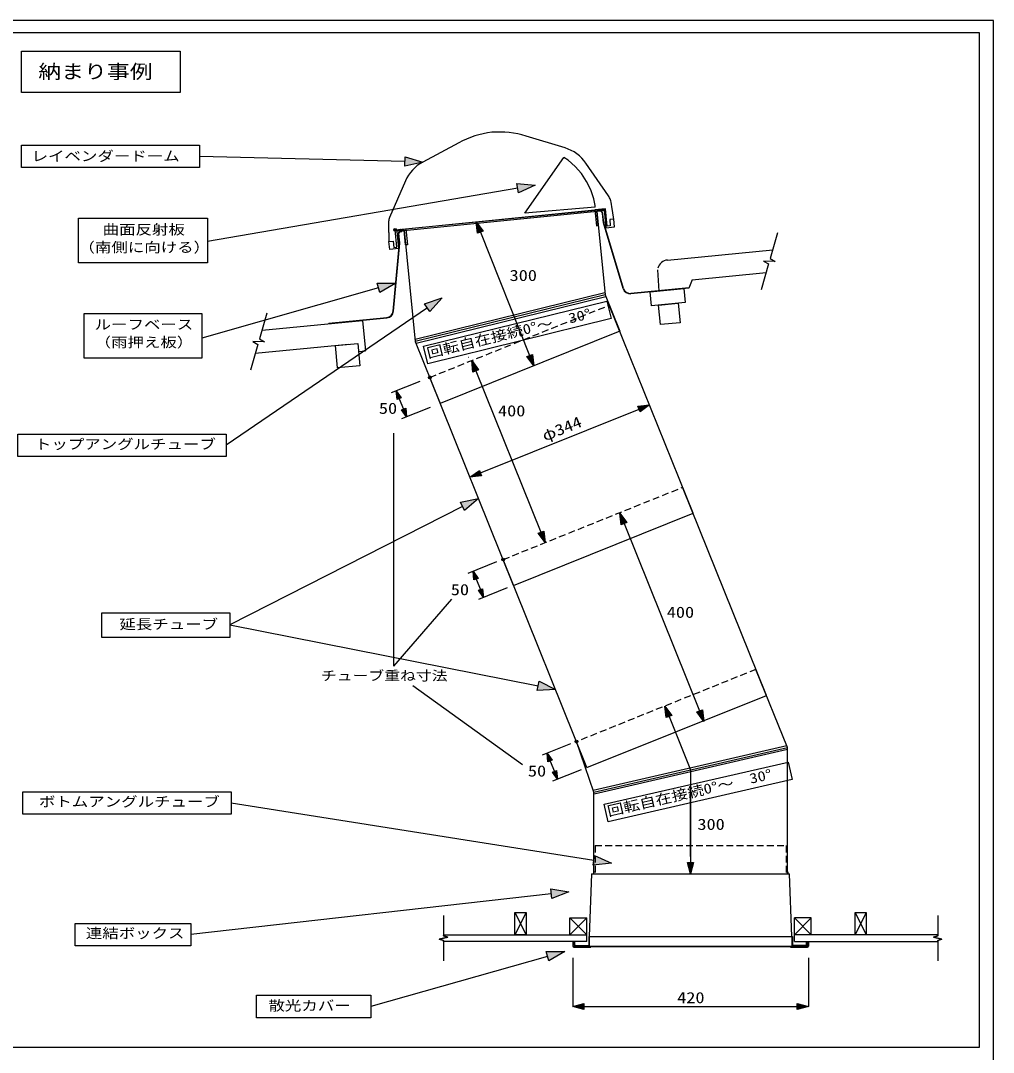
# Model space of a CAD drawing. Units: millimetres at full size, sheet at 1:10; details may follow other scales. Extents: x -2000 to 2000, y -1400 to 1400.
# Drawn here: x 267 to 2000, y -439 to 1400 of the extents above; entities that cross this region are included whole.
import ezdxf
from ezdxf.enums import TextEntityAlignment as Align

# ---------------------------------------------------------------- set-up
doc = ezdxf.new("R2010")
doc.units = ezdxf.units.MM
doc.header["$LTSCALE"] = 10
doc.header["$PDMODE"] = 32
doc.header["$PDSIZE"] = 5
doc.linetypes.add('DASHED1', pattern=[1.8, 1.2, -0.6])
for name, color, linetype in [('0-3_ドーム', 7, 'Continuous'), ('8-0', 7, 'Continuous'), ('F-F', 7, 'Continuous')]:
    doc.layers.add(name, color=color, linetype=linetype)
doc.styles.add('ＭＳ ゴシック', font='')
doc.styles.get('ＭＳ ゴシック').set_extended_font_data('MS Gothic')

msp = doc.modelspace()

# ---------------------------------------------------------------- linework, layer by layer
at = {"layer": '0-3_ドーム'}
for p, q in [((1974.61, 1379.1), (1974.61, -430.9)), ((951.42, 1148.67), (585.61, 1158.03)), ((1165.11, 1056.61), (1234.74, 1156.24)), ((1242.37, 1151.04), (1234.74, 1156.24)), ((1254.88, 1139.91), (1242.37, 1151.04)), ((1265.87, 1127.27), (1254.88, 1139.91)), ((1275.14, 1113.33), (1265.87, 1127.27)), ((1282.55, 1098.32), (1275.14, 1113.33)), ((1152.32, 1101.05), (599.61, 1006)), ((1287.99, 1082.49), (1282.55, 1098.32)), ((1290.64, 1067.42), (1165.11, 1056.61)), ((1289.19, 1076.49), (1287.99, 1082.49)), ((1290.22, 1070.45), (1289.19, 1076.49)), ((1290.64, 1067.42), (1290.22, 1070.45)), ((934, 1027.13), (1308.84, 1064.17)), ((943.42, 1025.51), (1299.93, 1060.74)), ((953.08, 1029.04), (1289.73, 1062.7)), ((1085.94, 1023), (1173.55, 803.03)), ((1419.46, 973.2), (1606.75, 991.32)), ((1401.24, 955.64), (1403.63, 917.96)), ((1463.46, 937.97), (1594.89, 950.68)), ((904.53, 923.37), (589.61, 834.03)), ((1457.18, 923.86), (1457.25, 923.15)), ((1463.46, 937.97), (1457.25, 923.15)), ((991.39, 888.12), (632.61, 643.03)), ((1464.93, 521.63), (1315.6, 892.71)), ((696.84, 848.37), (875.87, 865.69)), ((875.87, 865.69), (881.13, 811.35)), ((816, 860.49), (816.07, 859.78)), ((684.77, 807.02), (850.84, 823.08)), ((869.04, 810.18), (881.13, 811.35)), ((1077.99, 775.53), (1193.72, 487.94)), ((977.7, 756.73), (926.68, 736.2)), ((1145.03, 392.89), (995.7, 763.97)), ((941.32, 725.91), (948.78, 707.37)), ((996.37, 710.34), (945.35, 689.81)), ((1085.84, 593.55), (1368.63, 707.35)), ((930.94, 664.42), (930.94, 249.42)), ((1595.6, 196.93), (1446.27, 568.01)), ((1054.29, 533.65), (639.61, 323.03)), ((1145.03, 392.89), (1464.93, 521.63)), ((1342.08, 503.27), (1476.47, 169.3)), ((1114.71, 435.12), (1063.69, 414.59)), ((1275.7, 68.2), (1126.37, 439.28)), ((1078.33, 404.3), (1085.79, 385.76)), ((1133.38, 388.74), (1082.36, 368.21)), ((1034.36, 368.76), (930.94, 249.42)), ((1188.55, 213.53), (639.61, 322.47)), ((1161.09, 73.51), (965.59, 214.27)), ((1275.7, 68.2), (1595.6, 196.93)), ((1422.18, 159.48), (1460.51, 64.22)), ((1246.71, 110.79), (1195.69, 90.26)), ((1210.33, 79.97), (1217.76, 61.49)), ((1265.38, 64.41), (1214.36, 43.87)), ((1460.51, 64.22), (1460.51, -100.8)), ((1460.51, -90.15), (1460.51, 25.92)), ((1288.11, -97.03), (641.61, 5.03)), ((1212.06, -156.79), (569.61, -229.35)), ((1167.51, -189.8), (1147.51, -229.8)), ((1147.51, -189.8), (1167.51, -229.8)), ((1167.51, -189.8), (1147.51, -229.8)), ((1147.51, -189.8), (1167.51, -229.8)), ((1245.51, -199.8), (1275.51, -229.8)), ((1645.51, -229.8), (1645.51, -199.8)), ((1675.51, -199.8), (1645.51, -199.8)), ((1645.51, -199.8), (1675.51, -229.8)), ((1753.51, -189.8), (1773.51, -229.8)), ((1773.51, -189.8), (1753.51, -229.8)), ((1753.51, -189.8), (1773.51, -229.8)), ((1773.51, -189.8), (1753.51, -229.8)), ((363.85, -209.35), (569.61, -209.35)), ((363.85, -249.35), (363.85, -209.35)), ((569.61, -209.35), (569.61, -249.35)), ((1020.09, -229.8), (1271, -229.8)), ((1021, -229.8), (1275.51, -229.8)), ((1275.51, -241.8), (1275.51, -229.8)), ((1900.94, -229.8), (1645.51, -229.8)), ((1645.51, -241.8), (1645.51, -229.8)), ((569.61, -249.35), (363.85, -249.35)), ((1275.51, -241.8), (1020.09, -241.8)), ((1645.51, -241.8), (1900.94, -241.8)), ((1205.7, -268.31), (890.78, -357.65)), ((1250.51, -271), (1250.51, -357.74)), ((1670.51, -271), (1670.51, -357.74)), ((687.2, -337.65), (890.78, -337.65)), ((687.2, -377.65), (687.2, -337.65)), ((890.78, -337.65), (890.78, -377.65)), ((1270.51, -357.74), (1650.51, -357.74)), ((890.78, -377.65), (687.2, -377.65)), ((1974.61, -430.9), (224.61, -430.9))]:
    msp.add_line(p, q, dxfattribs=at)
at = {"layer": '0-3_ドーム', "linetype": 'DASHED1'}
for p, q in [((995.7, 763.97), (1315.6, 892.71)), ((1126.37, 439.28), (1446.27, 568.01)), ((1576.93, 243.32), (1257.06, 114.59)), ((1290.51, -70.8), (1290.51, -120.8))]:
    msp.add_line(p, q, dxfattribs=at)
at = {"layer": '0-3_ドーム'}
for points in [[(268.11, 1345.71), (551.11, 1345.71), (551.11, 1271.71), (268.11, 1271.71)], [(268.05, 1178.03), (585.61, 1178.03), (585.61, 1138.03), (268.05, 1138.03)], [(983.17, 1147.86), (951.14, 1140.46), (951.73, 1157.47)], [(1183.61, 1106.43), (1153.58, 1093.06), (1150.92, 1109.86)], [(1306.56, 1061.83), (1309.68, 1030.69), (1325.15, 1032.24), (1323.76, 1046.17), (1316.28, 1045.42), (1317.42, 1034.02), (1311.91, 1033.46), (1308.8, 1064.61), (1289.73, 1062.7), (1292.57, 1034.22), (1295.81, 1034.54), (1293.21, 1060.5)], [(369.61, 1048.03), (599.61, 1048.03), (599.61, 968.03), (369.61, 968.03)], [(1078.54, 1041.58), (1090.71, 1024.83), (1080.7, 1020.99)], [(936.74, 1024.85), (939.86, 993.71), (924.38, 992.16), (922.99, 1006.09), (930.47, 1006.84), (931.61, 995.43), (937.12, 995.99), (934, 1027.13), (953.08, 1029.04), (955.92, 1000.55), (952.69, 1000.23), (950.09, 1026.19)], [(422.42, 998.64), (422.42, 998.64), (422.42, 998.64), (422.42, 998.64), (422.42, 998.64), (422.42, 998.64), (422.42, 998.64), (422.42, 998.64)], [(416.18, 977.84), (416.18, 977.84), (416.18, 977.84), (416.18, 977.84), (416.18, 977.84), (416.18, 977.84), (416.18, 977.84), (416.18, 977.84)], [(935.08, 932.03), (906.62, 915.6), (902.21, 932.03)], [(1388.62, 916.51), (1448.34, 922.29), (1450.75, 897.4), (1391.03, 891.62)], [(1017.61, 906.03), (996.04, 881.22), (986.53, 895.33)], [(984.44, 819.4), (1311.33, 899.79), (1318.97, 868.71), (992.08, 788.33)], [(1403.47, 892.83), (1438.31, 896.2), (1441.68, 861.36), (1406.84, 857.99)], [(379.61, 878.03), (589.61, 878.03), (589.61, 798.03), (379.61, 798.03)], [(827.51, 820.82), (867.32, 824.68), (871.17, 784.86), (831.36, 781.01)], [(1070.52, 794.08), (1082.69, 777.33), (1072.68, 773.49)], [(1180.95, 784.45), (1168.78, 801.2), (1178.78, 805.04)], [(935.71, 739.83), (944.85, 727.26), (937.34, 724.38)], [(954.38, 693.45), (945.25, 706.02), (952.76, 708.9)], [(1387.19, 714.82), (1370.44, 702.65), (1366.6, 712.66)], [(261.72, 663.03), (632.61, 663.03), (632.61, 623.03), (261.72, 623.03)], [(1067.29, 586.09), (1084.04, 598.26), (1087.88, 588.25)], [(1082.6, 548.03), (1057.8, 526.47), (1050.34, 541.76)], [(1334.61, 521.82), (1346.78, 505.07), (1336.77, 501.23)], [(1201.18, 469.39), (1189.01, 486.14), (1199.02, 489.98)], [(1072.72, 418.23), (1081.86, 405.66), (1074.35, 402.77)], [(1091.39, 371.84), (1082.26, 384.41), (1089.77, 387.29)], [(411.38, 344.03), (639.61, 344.03), (639.61, 300.03), (411.38, 300.03)], [(1219.7, 207.35), (1186.87, 205.63), (1190.41, 222.28)], [(1414.71, 178.04), (1426.88, 161.29), (1416.88, 157.45)], [(1483.94, 150.74), (1471.77, 167.49), (1481.78, 171.34)], [(1204.72, 93.89), (1213.86, 81.32), (1206.35, 78.44)], [(1306.23, 2.84), (1634.31, 78.2), (1641.48, 47.01), (1313.39, -28.34)], [(1223.39, 47.51), (1214.26, 60.08), (1221.77, 62.96)], [(270.72, 25.03), (641.61, 25.03), (641.61, -14.97), (270.72, -14.97)], [(1319.39, -101.97), (1286.7, -105.4), (1289.36, -88.6)], [(1460.51, -120.8), (1455.15, -100.8), (1465.87, -100.8)], [(1243.61, -153.23), (1212.92, -165.01), (1211.14, -148.09)], [(1147.51, -189.8), (1167.51, -189.8), (1167.51, -229.8), (1147.51, -229.8)], [(1147.51, -189.8), (1167.51, -189.8), (1167.51, -229.8), (1147.51, -229.8)], [(1753.51, -189.8), (1773.51, -189.8), (1773.51, -229.8), (1753.51, -229.8)], [(1753.51, -189.8), (1773.51, -189.8), (1773.51, -229.8), (1753.51, -229.8)], [(1236.25, -259.65), (1207.78, -276.08), (1203.38, -259.65)], [(1250.51, -357.74), (1270.51, -352.38), (1270.51, -363.09)], [(1670.51, -357.74), (1650.51, -363.09), (1650.51, -352.38)]]:
    msp.add_lwpolyline(points, close=True, dxfattribs=at)
for points in [[(1615.63, 1021.71), (1602.22, 975.8), (1611.12, 970.6), (1590.52, 971.4), (1599.42, 966.2), (1586.01, 920.29)], [(705.61, 878.41), (692.21, 832.49), (701.1, 827.29), (680.5, 828.1), (689.4, 822.89), (676, 776.98)], [(1020.09, -195.55), (1020.09, -231.8), (1027.59, -233.8), (1012.59, -237.8), (1020.09, -239.8), (1020.09, -276.05)], [(1245.51, -229.8), (1245.51, -199.8), (1275.51, -199.8)], [(1275.51, -229.8), (1275.51, -199.8), (1245.51, -229.8)], [(1675.51, -229.8), (1675.51, -199.8), (1645.51, -229.8)], [(1900.94, -195.55), (1900.94, -231.8), (1893.44, -233.8), (1908.44, -237.8), (1900.94, -239.8), (1900.94, -276.05)], [(1271, -241.8), (1020.09, -241.8), (1020.09, -239.8), (1012.59, -237.8), (1027.59, -233.8), (1020.09, -231.8), (1021, -229.8)], [(1900.94, -241.8), (1900.94, -239.8), (1908.44, -237.8), (1893.44, -233.8), (1900.94, -231.8), (1900.03, -229.8)]]:
    msp.add_lwpolyline(points, dxfattribs=at)
at = {"layer": '0-3_ドーム', "linetype": 'DASHED1'}
msp.add_lwpolyline([(1290.51, -70.8), (1630.51, -70.8), (1630.51, -120.8)], dxfattribs=at)
at = {"layer": '0-3_ドーム'}
msp.add_arc((1421.39, 953.3), 20, 95.52486, 163.72346, dxfattribs=at)
for p in [(934, 1027.13), (943.42, 1025.52), (943.42, 1025.51), (995.7, 763.97), (1126.37, 439.28), (1126.37, 439.28), (1257.03, 114.58)]:
    msp.add_point(p, dxfattribs=at)
at = {"layer": '0-3_ドーム', "color": 8}
for points in [[(983.17, 1147.86), (951.14, 1140.46), (951.73, 1157.47)], [(1183.61, 1106.43), (1153.58, 1093.06), (1150.92, 1109.86)], [(1078.54, 1041.58), (1090.71, 1024.83), (1080.7, 1020.99)], [(935.08, 932.03), (906.62, 915.6), (902.21, 932.03)], [(1017.61, 906.03), (996.04, 881.22), (986.53, 895.33)], [(1070.52, 794.08), (1082.69, 777.33), (1072.68, 773.49)], [(1180.95, 784.45), (1168.78, 801.2), (1178.78, 805.04)], [(935.71, 739.83), (944.85, 727.26), (937.34, 724.38)], [(954.38, 693.45), (945.25, 706.02), (952.76, 708.9)], [(1387.19, 714.82), (1370.44, 702.65), (1366.6, 712.66)], [(1067.29, 586.09), (1084.04, 598.26), (1087.88, 588.25)], [(1082.6, 548.03), (1057.8, 526.47), (1050.34, 541.76)], [(1334.61, 521.82), (1346.78, 505.07), (1336.77, 501.23)], [(1201.18, 469.39), (1189.01, 486.14), (1199.02, 489.98)], [(1072.72, 418.23), (1081.86, 405.66), (1074.35, 402.77)], [(1091.39, 371.84), (1082.26, 384.41), (1089.77, 387.29)], [(1219.7, 207.35), (1186.87, 205.63), (1190.41, 222.28)], [(1414.71, 178.04), (1426.88, 161.29), (1416.88, 157.45)], [(1483.94, 150.74), (1471.77, 167.49), (1481.78, 171.34)], [(1204.72, 93.89), (1213.86, 81.32), (1206.35, 78.44)], [(1223.39, 47.51), (1214.26, 60.08), (1221.77, 62.96)], [(1319.39, -101.97), (1286.7, -105.4), (1289.36, -88.6)], [(1460.51, -120.8), (1455.15, -100.8), (1465.87, -100.8)], [(1243.61, -153.23), (1212.92, -165.01), (1211.14, -148.09)], [(1236.25, -259.65), (1207.78, -276.08), (1203.38, -259.65)], [(1250.51, -357.74), (1270.51, -352.38), (1270.51, -363.09)], [(1670.51, -357.74), (1650.51, -363.09), (1650.51, -352.38)]]:
    msp.add_solid(points, dxfattribs=at)
at = {"layer": '8-0'}
msp.add_lwpolyline([(-2000, -1400), (2000, -1400), (2000, 1400), (-2000, 1400)], close=True, dxfattribs=at)
at = {"layer": 'F-F'}
for p, q in [((224.61, 1379.1), (1974.61, 1379.1)), ((1047.39, 1182.21), (983.17, 1147.86)), ((1237.04, 1172.95), (1167.33, 1194.06)), ((1314.35, 1087.52), (1273.91, 1146.05)), ((952.27, 1114.26), (924.07, 1048.95)), ((1320.68, 1064.2), (1318.65, 1076.19)), ((1293.21, 1060.5), (1308.14, 911.26)), ((1299.93, 1060.74), (1300, 1060.02)), ((1305.11, 1039.81), (1303.47, 1056.41)), ((1304.95, 1048.65), (1304.18, 1056.48)), ((1305.82, 1039.88), (1304.92, 1048.95)), ((1321.44, 1061.56), (1320.98, 1064.23)), ((1321.14, 1061.53), (1321.44, 1061.56)), ((1323.82, 1045.72), (1321.14, 1061.53)), ((922.07, 1036.99), (922.42, 1024.84)), ((1340.03, 922.48), (1305.19, 1039.39)), ((1340.71, 922.68), (1305.87, 1039.6)), ((922.42, 1024.84), (922.13, 1024.81)), ((922.13, 1024.81), (922.21, 1022.1)), ((922.21, 1022.1), (922.5, 1022.13)), ((922.5, 1022.13), (922.96, 1006.1)), ((940.86, 1012.67), (940.08, 1020.5)), ((942.43, 1003.97), (940.79, 1020.57)), ((941.72, 1003.9), (940.83, 1012.96)), ((943.42, 1025.51), (943.49, 1024.78)), ((950.09, 1026.19), (969.9, 828.08)), ((930.45, 882.14), (941.73, 1003.61)), ((931.16, 882.07), (942.43, 1003.54)), ((1457.18, 923.86), (1354.13, 913.67)), ((1457.25, 923.15), (1354.2, 912.96)), ((1307.8, 914.65), (969.57, 831.47)), ((1308.14, 911.26), (969.9, 828.08)), ((971.18, 824.91), (1309.54, 908.11)), ((1308.14, 911.26), (1334.27, 846.32)), ((816, 860.49), (919.05, 870.67)), ((816.07, 859.78), (919.12, 869.96)), ((1232.41, 879.37), (1232.47, 879.37)), ((1334.27, 846.32), (1014.37, 717.59)), ((969.9, 828.08), (1014.37, 717.59)), ((1065.03, 799.47), (1064.98, 799.47)), ((1632.91, 104.2), (1576.93, 243.32)), ((1257.41, 114.74), (1257.06, 114.59)), ((1288.11, 24.24), (1257.06, 114.59)), ((1286.65, 28.17), (1631.91, 107.48)), ((1288.11, 24.24), (1632.91, 104.2)), ((1632.91, 100.72), (1288.4, 20.83)), ((1288.11, -120.8), (1288.11, 24.24)), ((1284.01, -120.8), (1280.01, -232.8)), ((1284.01, -120.8), (1637.01, -120.8)), ((1287.51, -117.8), (1287.51, -120.8)), ((1287.51, -117.8), (1290.51, -117.8)), ((1288.11, -120.8), (1632.91, -120.8)), ((1630.51, -117.8), (1633.51, -117.8)), ((1633.51, -117.8), (1633.51, -120.8)), ((1641.01, -232.8), (1637.01, -120.8)), ((1279.01, -232.8), (1642.01, -232.8)), ((1279.01, -232.8), (1279.01, -248.8)), ((1280.01, -232.8), (1280.01, -249.8)), ((1641.01, -232.8), (1641.01, -249.8)), ((1642.01, -232.8), (1642.01, -248.8)), ((1250.51, -241.8), (1251.31, -241.8)), ((1250.51, -241.8), (1250.51, -250)), ((1251.31, -250), (1251.31, -241.8)), ((1668.71, -251), (1252.31, -251)), ((1252.31, -251.8), (1282.51, -251.8)), ((1253.01, -241.8), (1254.01, -241.8)), ((1253.01, -247.8), (1253.01, -241.8)), ((1254.01, -247.8), (1254.01, -241.8)), ((1255.01, -248.8), (1279.01, -248.8)), ((1255.01, -249.8), (1666.01, -249.8)), ((1257.31, -250.3), (1663.71, -250.3)), ((1257.31, -251), (1257.31, -250.3)), ((1282.51, -251), (1282.51, -251.8)), ((1638.51, -251), (1638.51, -251.8)), ((1638.51, -251.8), (1668.71, -251.8)), ((1666.01, -248.8), (1642.01, -248.8)), ((1663.71, -251), (1663.71, -250.3)), ((1667.01, -241.8), (1668.01, -241.8)), ((1667.01, -247.8), (1667.01, -241.8)), ((1668.01, -241.8), (1668.01, -247.8)), ((1669.71, -241.8), (1670.51, -241.8)), ((1669.71, -250), (1669.71, -241.8)), ((1670.51, -241.8), (1670.51, -250))]:
    msp.add_line(p, q, dxfattribs=at)
msp.add_lwpolyline([(1288.11, -120.8), (1632.91, -120.8), (1632.91, 104.2)], dxfattribs=at)
for centre, radius, start, end in [((1125.85, 1037.9), 164.26, 96.90748, 118.53235), ((1118.64, 1037.19), 164.26, 72.75616, 94.38103), ((1216.97, 1106.7), 69.22, 34.64425, 73.14425), ((1015.81, 1086.82), 69.22, 118.14425, 156.64425), ((1291.27, 1072.3), 27.65, 17.84068, 33.41461), ((1291.27, 1072.3), 27.65, 8.08201, 17.84068), ((949.68, 1038.54), 27.65, 157.8739, 173.44783), ((1299.45, 1056.02), 4.75, 5.64425, 84.23235), ((1299.45, 1056.02), 4.04, 5.64425, 82.18791), ((949.68, 1038.54), 27.65, 173.44783, 183.2065), ((1307.33, 1040.03), 2.23, 185.64425, 196.59102), ((1307.33, 1040.03), 1.52, 185.64425, 196.59102), ((944.81, 1020.97), 4.75, 107.05616, 185.64425), ((944.81, 1020.97), 4.04, 109.1006, 185.64425), ((940.21, 1003.75), 1.52, 354.69749, 5.64425), ((940.21, 1003.75), 2.23, 354.69749, 5.64425), ((1352.88, 926.31), 13.41, 196.59102, 275.64425), ((1352.88, 926.31), 12.7, 196.59102, 275.64425), ((917.81, 883.31), 12.7, 275.64425, 354.69749), ((917.81, 883.31), 13.41, 275.64425, 354.69749), ((1252.31, -250), 1.8, 180, 270), ((1252.31, -250), 1, 180, 270), ((1255.01, -247.8), 2, 180, 270), ((1255.01, -247.8), 1, 180, 270), ((1666.01, -247.8), 1, 270, 0), ((1666.01, -247.8), 2, 270, 0), ((1668.71, -250), 1, 270, 0), ((1668.71, -250), 1.8, 270, 0)]:
    msp.add_arc(centre, radius, start, end, dxfattribs=at)

# ---------------------------------------------------------------- texts
at = {"layer": '0-3_ドーム', "style": 'ＭＳ ゴシック', "width": 1.2}
for s, height, p in [('納まり事例', 24.89, (298.11, 1289.32)), ('レイベンダードーム', 17.91, (286.15, 1144.21)), ('曲面反射板', 17.91, (412.75, 1013.3)), ('（南側に向ける）', 17.91, (369.63, 981.55)), ('300', 19.9, (1137.92, 929.86)), ('ルーフベース', 17.91, (398.38, 844.06)), ('（雨押え板）', 17.91, (398.38, 812.31)), ('50', 19.9, (905.04, 692.97)), ('400', 19.9, (1117.3, 688.48)), ('トップアングルチューブ', 17.91, (292, 630.6)), ('50', 19.9, (1033.18, 369.67)), ('400', 19.9, (1418.02, 329.37)), ('延長チューブ', 17.91, (442.62, 309.6)), ('チューブ重ね寸法', 17.23, (801.76, 218.4)), ('50', 19.9, (1170.58, 46.38)), ('ボトムアングルチューブ', 17.91, (299.15, -6.7)), ('300', 19.9, (1472.62, -48.71)), ('連結ボックス', 17.91, (382.68, -241.35)), ('散光カバー', 17.91, (708.14, -370.33)), ('420', 19.9, (1436.56, -357.74))]:
    msp.add_text(s, height=height, dxfattribs=at).set_placement(p, align=Align.BOTTOM_LEFT)
for s, height, rotation, p in [('回転自在接続0°～\u300030°', 17.91, 13.816, (994.13, 792.72)), ('φ344', 19.9, 21.921, (1202.85, 644.04)), ('回転自在接続0°～\u300030°', 17.91, 12.936, (1315.5, -23.98))]:
    msp.add_text(s, height=height, rotation=rotation, dxfattribs=at).set_placement(p, align=Align.BOTTOM_LEFT)

doc.saveas('drawing.dxf')
